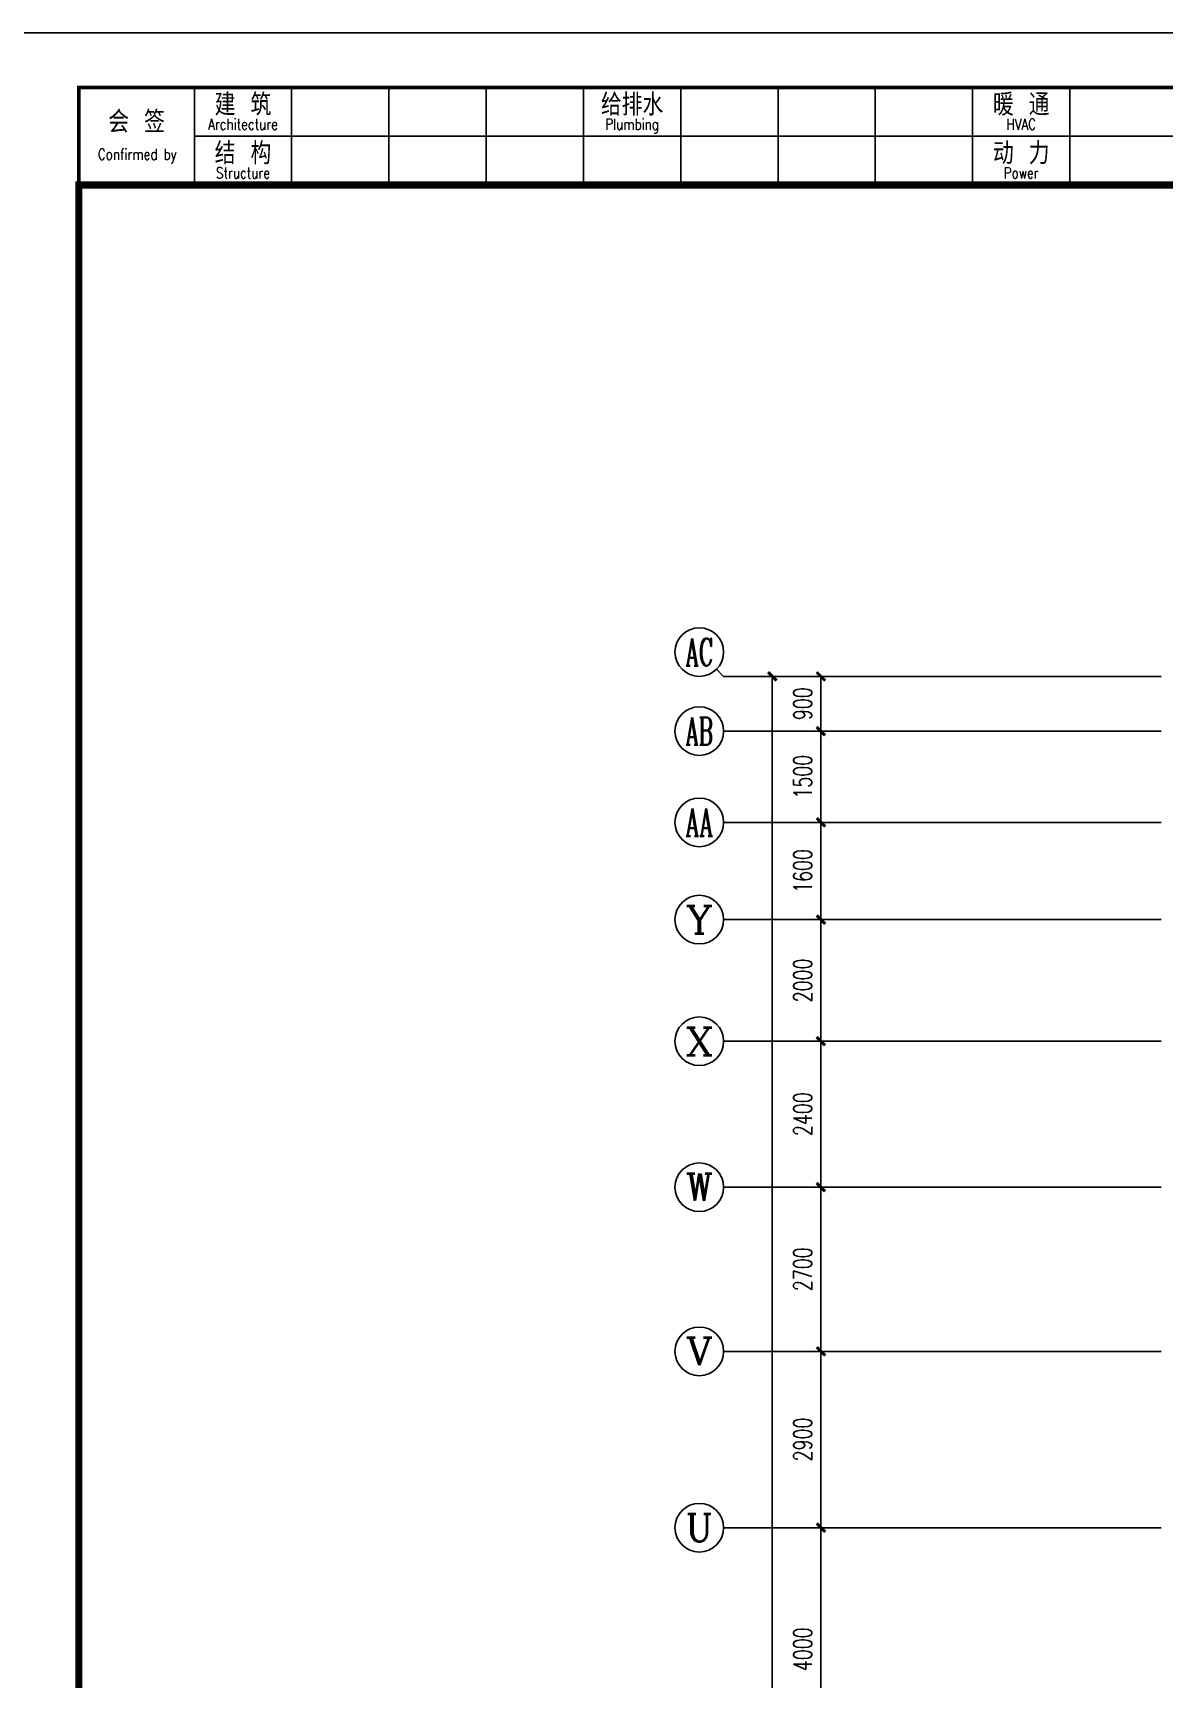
# Model space of a CAD drawing. Extents: x 190999 to 834799, y -200814 to 215286.
# Drawn here: x 750944 to 769549, y 128814 to 155886 of the extents above; entities that cross this region are included whole.
import ezdxf
from ezdxf.enums import TextEntityAlignment as Align

# ---------------------------------------------------------------- set-up
doc = ezdxf.new("R2010")
doc.units = 0
doc.header["$LTSCALE"] = 1000
doc.header["$MEASUREMENT"] = 0
for name, color, linetype in [('AXIS', 3, 'Continuous'), ('AXIS_TEXT', 7, 'Continuous'), ('图框', 189, 'Continuous')]:
    doc.layers.add(name, color=color, linetype=linetype)
doc.styles.add('_TCH_AXIS', font='COMPLEX', dxfattribs={"bigfont": 'GBCBIG'})
doc.styles.add('COMPLEX', font='COMPLEX')
doc.styles.add('DIM_FONT', font='SIMPLEX', dxfattribs={"width": 0.7, "bigfont": 'GBCBIG'})
doc.styles.add('TKZ2_tjkts.shx', font='tjromant.shx', dxfattribs={"bigfont": 'tjkts.shx'})
doc.dimstyles.new('DIMN', dxfattribs={"dimtxt": 300, "dimasz": 100, "dimexe": 250, "dimexo": 300, "dimgap": 150, "dimtad": 1, "dimdec": 0, "dimzin": 0, "dimdsep": 46, "dimtxsty": 'DIM_FONT', "dimblk": 'ARCHTICK', "dimcen": 0.09, "dimclrt": 7, "dimazin": 2, "dimtfac": 1, "dimtdec": 0, "dimtix": 1, "dimtmove": 2, "dimatfit": 3, "dimfxl": 0, "dimtolj": 1, "dimtzin": 0, "dimarcsym": 0})

# ---------------------------------------------------------------- blocks, each defined once
blk = doc.blocks.new('TJAD_TK_A0')
at = {"layer": '图框'}
for p, q in [((973, -441.7), (973, 399.3)), ((990, -412.7), (990, -156.7)), ((982, -268.7), (998, -268.7)), ((982, -284.7), (998, -284.7)), ((982, -300.7), (998, -300.7)), ((982, -316.7), (998, -316.7)), ((982, -332.7), (998, -332.7)), ((982, -348.7), (998, -348.7)), ((982, -364.7), (998, -364.7)), ((982, -380.7), (998, -380.7)), ((982, -396.7), (998, -396.7)), ((990, -396.7), (990, -412.7)), ((982, -412.7), (998, -412.7))]:
    blk.add_line(p, q, dxfattribs=at)
at = {"layer": '图框', "const_width": 1.2}
blk.add_lwpolyline([(2152, -431.7), (2152, 389.3), (998, 389.3), (998, -431.7)], close=True, dxfattribs=at)
at = {"layer": '图框', "const_width": 0.6}
blk.add_lwpolyline([(998, -431.7), (982, -431.7), (982, -156.7), (998, -156.7)], dxfattribs=at)
at = {"layer": '图框', "style": 'TKZ2_tjkts.shx'}
for s, p in [('暖 通', (984.79, -276.7)), ('动 力', (992.79, -276.7)), ('给排水', (984.79, -340.7)), ('建 筑', (984.79, -404.7)), ('结 构', (992.79, -404.7)), ('会 签', (987.62, -422.2))]:
    blk.add_text(s, height=3.6, rotation=90, dxfattribs=at).set_placement(p, align=Align.MIDDLE_CENTER)
at = {"layer": '图框', "style": 'TKZ2_tjkts.shx', "width": 0.8}
for s, p in [('HVAC', (988.02, -276.7)), ('Power', (996.02, -276.7)), ('Plumbing', (988.02, -340.7)), ('Architecture', (988.02, -404.7)), ('Structure', (996.02, -404.7)), ('Confirmed by', (992.95, -422.09))]:
    blk.add_text(s, height=1.8, rotation=90, dxfattribs=at).set_placement(p, align=Align.MIDDLE_CENTER)
blk = doc.blocks.new('_ArchTick')
at = {"const_width": 0.5}
blk.add_lwpolyline([(-0.7, -0.7), (0.7, 0.7)], dxfattribs=at)
blk = doc.blocks.new('*D596')
at = {"layer": 'AXIS', "color": 0, "lineweight": -2}
for p, q in [((764699, 131304), (763654, 131304)), ((763904, 127304), (763904, 131304)), ((764699, 127304), (763654, 127304))]:
    blk.add_line(p, q, dxfattribs=at)
at = {"layer": 'Defpoints', "color": 0}
for p in [(763904, 131304), (764999, 131304), (764999, 127304)]:
    blk.add_point(p, dxfattribs=at)
at = {"layer": 'AXIS', "color": 0, "lineweight": -2, "xscale": 100, "yscale": 100, "zscale": 100}
for p, rotation in [((763904, 131304), 90), ((763904, 127304), 270)]:
    blk.add_blockref('_ArchTick', p, dxfattribs=dict(at, rotation=rotation))
at = {"layer": 'AXIS', "color": 7, "insert": (763604, 129304), "char_height": 300, "attachment_point": 5, "rotation": 90, "style": 'DIM_FONT'}
blk.add_mtext('\\A1;4000', dxfattribs=at)
blk = doc.blocks.new('*D597')
at = {"layer": 'AXIS', "color": 0, "lineweight": -2}
for p, q in [((764699, 134204), (763654, 134204)), ((763904, 131304), (763904, 134204)), ((764699, 131304), (763654, 131304))]:
    blk.add_line(p, q, dxfattribs=at)
at = {"layer": 'Defpoints', "color": 0}
for p in [(763904, 134204), (764999, 134204), (764999, 131304)]:
    blk.add_point(p, dxfattribs=at)
at = {"layer": 'AXIS', "color": 0, "lineweight": -2, "xscale": 100, "yscale": 100, "zscale": 100}
for p, rotation in [((763904, 134204), 90), ((763904, 131304), 270)]:
    blk.add_blockref('_ArchTick', p, dxfattribs=dict(at, rotation=rotation))
at = {"layer": 'AXIS', "color": 7, "insert": (763604, 132754), "char_height": 300, "attachment_point": 5, "rotation": 90, "style": 'DIM_FONT'}
blk.add_mtext('\\A1;2900', dxfattribs=at)
blk = doc.blocks.new('*D598')
at = {"layer": 'AXIS', "color": 0, "lineweight": -2}
for p, q in [((764699, 136904), (763654, 136904)), ((763904, 134204), (763904, 136904)), ((764699, 134204), (763654, 134204))]:
    blk.add_line(p, q, dxfattribs=at)
at = {"layer": 'Defpoints', "color": 0}
for p in [(763904, 136904), (764999, 136904), (764999, 134204)]:
    blk.add_point(p, dxfattribs=at)
at = {"layer": 'AXIS', "color": 0, "lineweight": -2, "xscale": 100, "yscale": 100, "zscale": 100}
for p, rotation in [((763904, 136904), 90), ((763904, 134204), 270)]:
    blk.add_blockref('_ArchTick', p, dxfattribs=dict(at, rotation=rotation))
at = {"layer": 'AXIS', "color": 7, "insert": (763604, 135554), "char_height": 300, "attachment_point": 5, "rotation": 90, "style": 'DIM_FONT'}
blk.add_mtext('\\A1;2700', dxfattribs=at)
blk = doc.blocks.new('*D599')
at = {"layer": 'AXIS', "color": 0, "lineweight": -2}
for p, q in [((764699, 139304), (763654, 139304)), ((763904, 136904), (763904, 139304)), ((764699, 136904), (763654, 136904))]:
    blk.add_line(p, q, dxfattribs=at)
at = {"layer": 'Defpoints', "color": 0}
for p in [(763904, 139304), (764999, 139304), (764999, 136904)]:
    blk.add_point(p, dxfattribs=at)
at = {"layer": 'AXIS', "color": 0, "lineweight": -2, "xscale": 100, "yscale": 100, "zscale": 100}
for p, rotation in [((763904, 139304), 90), ((763904, 136904), 270)]:
    blk.add_blockref('_ArchTick', p, dxfattribs=dict(at, rotation=rotation))
at = {"layer": 'AXIS', "color": 7, "insert": (763604, 138104), "char_height": 300, "attachment_point": 5, "rotation": 90, "style": 'DIM_FONT'}
blk.add_mtext('\\A1;2400', dxfattribs=at)
blk = doc.blocks.new('*D600')
at = {"layer": 'AXIS', "color": 0, "lineweight": -2}
for p, q in [((764699, 141304), (763654, 141304)), ((763904, 139304), (763904, 141304)), ((764699, 139304), (763654, 139304))]:
    blk.add_line(p, q, dxfattribs=at)
at = {"layer": 'Defpoints', "color": 0}
for p in [(763904, 141304), (764999, 141304), (764999, 139304)]:
    blk.add_point(p, dxfattribs=at)
at = {"layer": 'AXIS', "color": 0, "lineweight": -2, "xscale": 100, "yscale": 100, "zscale": 100}
for p, rotation in [((763904, 141304), 90), ((763904, 139304), 270)]:
    blk.add_blockref('_ArchTick', p, dxfattribs=dict(at, rotation=rotation))
at = {"layer": 'AXIS', "color": 7, "insert": (763604, 140304), "char_height": 300, "attachment_point": 5, "rotation": 90, "style": 'DIM_FONT'}
blk.add_mtext('\\A1;2000', dxfattribs=at)
blk = doc.blocks.new('*D601')
at = {"layer": 'AXIS', "color": 0, "lineweight": -2}
for p, q in [((764699, 142904), (763654, 142904)), ((763904, 141304), (763904, 142904)), ((764699, 141304), (763654, 141304))]:
    blk.add_line(p, q, dxfattribs=at)
at = {"layer": 'Defpoints', "color": 0}
for p in [(763904, 142904), (764999, 142904), (764999, 141304)]:
    blk.add_point(p, dxfattribs=at)
at = {"layer": 'AXIS', "color": 0, "lineweight": -2, "xscale": 100, "yscale": 100, "zscale": 100}
for p, rotation in [((763904, 142904), 90), ((763904, 141304), 270)]:
    blk.add_blockref('_ArchTick', p, dxfattribs=dict(at, rotation=rotation))
at = {"layer": 'AXIS', "color": 7, "insert": (763604, 142104), "char_height": 300, "attachment_point": 5, "rotation": 90, "style": 'DIM_FONT'}
blk.add_mtext('\\A1;1600', dxfattribs=at)
blk = doc.blocks.new('*D602')
at = {"layer": 'AXIS', "color": 0, "lineweight": -2}
for p, q in [((764699, 144404), (763654, 144404)), ((763904, 142904), (763904, 144404)), ((764699, 142904), (763654, 142904))]:
    blk.add_line(p, q, dxfattribs=at)
at = {"layer": 'Defpoints', "color": 0}
for p in [(763904, 144404), (764999, 144404), (764999, 142904)]:
    blk.add_point(p, dxfattribs=at)
at = {"layer": 'AXIS', "color": 0, "lineweight": -2, "xscale": 100, "yscale": 100, "zscale": 100}
for p, rotation in [((763904, 144404), 90), ((763904, 142904), 270)]:
    blk.add_blockref('_ArchTick', p, dxfattribs=dict(at, rotation=rotation))
at = {"layer": 'AXIS', "color": 7, "insert": (763604, 143654), "char_height": 300, "attachment_point": 5, "rotation": 90, "style": 'DIM_FONT'}
blk.add_mtext('\\A1;1500', dxfattribs=at)
blk = doc.blocks.new('*D603')
at = {"layer": 'AXIS', "color": 0, "lineweight": -2}
for p, q in [((764699, 145304), (763654, 145304)), ((763904, 144404), (763904, 145304)), ((764699, 144404), (763654, 144404))]:
    blk.add_line(p, q, dxfattribs=at)
at = {"layer": 'Defpoints', "color": 0}
for p in [(763904, 145304), (764999, 145304), (764999, 144404)]:
    blk.add_point(p, dxfattribs=at)
at = {"layer": 'AXIS', "color": 0, "lineweight": -2, "xscale": 100, "yscale": 100, "zscale": 100}
for p, rotation in [((763904, 145304), 90), ((763904, 144404), 270)]:
    blk.add_blockref('_ArchTick', p, dxfattribs=dict(at, rotation=rotation))
at = {"layer": 'AXIS', "color": 7, "insert": (763604, 144854), "char_height": 300, "attachment_point": 5, "rotation": 90, "style": 'DIM_FONT'}
blk.add_mtext('\\A1;900', dxfattribs=at)
blk = doc.blocks.new('*D604')
at = {"layer": 'AXIS', "color": 0, "lineweight": -2}
for p, q in [((764699, 145304), (762854, 145304)), ((763104, 57304), (763104, 145304)), ((764699, 57304), (762854, 57304))]:
    blk.add_line(p, q, dxfattribs=at)
at = {"layer": 'Defpoints', "color": 0}
for p in [(763104, 145304), (764999, 145304), (764999, 57304)]:
    blk.add_point(p, dxfattribs=at)
at = {"layer": 'AXIS', "color": 0, "lineweight": -2, "xscale": 100, "yscale": 100, "zscale": 100}
for p, rotation in [((763104, 145304), 90), ((763104, 57304), 270)]:
    blk.add_blockref('_ArchTick', p, dxfattribs=dict(at, rotation=rotation))
at = {"layer": 'AXIS', "color": 7, "insert": (762804, 101304), "char_height": 300, "attachment_point": 5, "rotation": 90, "style": 'DIM_FONT'}
blk.add_mtext('\\A1;88000', dxfattribs=at)
blk = doc.blocks.new('_AXISO')
blk.add_circle((0, 0), 0.5)
at = {"layer": 'AXIS_TEXT', "style": 'COMPLEX', "width": 1.041667}
blk.add_attdef('A', text='', height=0.56, dxfattribs=at).set_placement((-0.25, -0.28), (0.25, -0.28), align=Align.FIT)

msp = doc.modelspace()

# ---------------------------------------------------------------- linework, layer by layer
at = {"layer": 'AXIS'}
for p, q in [((762186.9, 145420.9), (762304.1, 145303.7)), ((769498.5, 145303.7), (762304.1, 145303.7)), ((769498.5, 144403.7), (762304.1, 144403.7)), ((769498.5, 142903.7), (762304.1, 142903.7)), ((769498.5, 141303.7), (762304.1, 141303.7)), ((769498.5, 139303.7), (762304.1, 139303.7)), ((769498.5, 136903.7), (762304.1, 136903.7)), ((769498.5, 134203.7), (762304.1, 134203.7)), ((769498.5, 131303.7), (762304.1, 131303.7))]:
    msp.add_line(p, q, dxfattribs=at)

# ---------------------------------------------------------------- block references
ref = msp.add_blockref('_AXISO', (761904.1, 145703.7), dxfattribs=dict(at, xscale=800, yscale=800, zscale=800))
ref.add_attrib('A', 'AC', dxfattribs={"layer": 'AXIS_TEXT', "height": 452.55, "style": '_TCH_AXIS', "width": 0.583333}).set_placement((761677.8, 145477.4), (762130.4, 145477.4), align=Align.FIT)
ref = msp.add_blockref('_AXISO', (761904.1, 144403.7), dxfattribs=dict(at, xscale=800, yscale=800, zscale=800))
ref.add_attrib('A', 'AB', dxfattribs={"layer": 'AXIS_TEXT', "height": 452.55, "style": '_TCH_AXIS', "width": 0.552632}).set_placement((761677.8, 144177.4), (762130.4, 144177.4), align=Align.FIT)
ref = msp.add_blockref('_AXISO', (761904.1, 142903.7), dxfattribs=dict(at, xscale=800, yscale=800, zscale=800))
ref.add_attrib('A', 'AA', dxfattribs={"layer": 'AXIS_TEXT', "height": 452.55, "style": '_TCH_AXIS', "width": 0.538462}).set_placement((761677.8, 142677.4), (762130.4, 142677.4), align=Align.FIT)
ref = msp.add_blockref('_AXISO', (761904.1, 141303.7), dxfattribs=dict(at, xscale=800, yscale=800, zscale=800))
ref.add_attrib('A', 'Y', dxfattribs={"layer": 'AXIS_TEXT', "height": 452.5, "style": '_TCH_AXIS', "width": 1.105263}).set_placement((761677.8, 141077.4), (762130.4, 141077.4), align=Align.FIT)
ref = msp.add_blockref('_AXISO', (761904.1, 139303.7), dxfattribs=dict(at, xscale=800, yscale=800, zscale=800))
ref.add_attrib('A', 'X', dxfattribs={"layer": 'AXIS_TEXT', "height": 452.5, "style": '_TCH_AXIS', "width": 1.166667}).set_placement((761677.8, 139077.4), (762130.4, 139077.4), align=Align.FIT)
ref = msp.add_blockref('_AXISO', (761904.1, 136903.7), dxfattribs=dict(at, xscale=800, yscale=800, zscale=800))
ref.add_attrib('A', 'W', dxfattribs={"layer": 'AXIS_TEXT', "height": 452.5, "style": '_TCH_AXIS', "width": 0.954545}).set_placement((761677.8, 136677.4), (762130.4, 136677.4), align=Align.FIT)
ref = msp.add_blockref('_AXISO', (761904.1, 134203.7), dxfattribs=dict(at, xscale=800, yscale=800, zscale=800))
ref.add_attrib('A', 'V', dxfattribs={"layer": 'AXIS_TEXT', "height": 452.5, "style": '_TCH_AXIS', "width": 1.166667}).set_placement((761677.8, 133977.4), (762130.4, 133977.4), align=Align.FIT)
ref = msp.add_blockref('_AXISO', (761904.1, 131303.7), dxfattribs=dict(at, xscale=800, yscale=800, zscale=800))
ref.add_attrib('A', 'U', dxfattribs={"layer": 'AXIS_TEXT', "height": 452.5, "style": '_TCH_AXIS', "width": 1.05}).set_placement((761677.8, 131077.4), (762130.4, 131077.4), align=Align.FIT)
at = {"layer": '图框', "xscale": 100, "yscale": 100, "zscale": 100, "rotation": 270}
msp.add_blockref('TJAD_TK_A0', (794868.8, 253186.5), dxfattribs=at)

# ---------------------------------------------------------------- dimensions: what is measured, and where the dimension line sits
at = {"layer": 'AXIS'}
for p1, p2, distance, picture, middle in [((764998.5, 57303.7), (764998.5, 145303.7), 1894.4, '*D604', (762804.1, 101303.7)), ((764998.5, 144403.7), (764998.5, 145303.7), 1094.4, '*D603', (763604.1, 144853.7)), ((764998.5, 142903.7), (764998.5, 144403.7), 1094.4, '*D602', (763604.1, 143653.7)), ((764998.5, 141303.7), (764998.5, 142903.7), 1094.4, '*D601', (763604.1, 142103.7)), ((764998.5, 139303.7), (764998.5, 141303.7), 1094.4, '*D600', (763604.1, 140303.7)), ((764998.5, 136903.7), (764998.5, 139303.7), 1094.4, '*D599', (763604.1, 138103.7)), ((764998.5, 134203.7), (764998.5, 136903.7), 1094.4, '*D598', (763604.1, 135553.7)), ((764998.5, 131303.7), (764998.5, 134203.7), 1094.4, '*D597', (763604.1, 132753.7)), ((764998.5, 127303.7), (764998.5, 131303.7), 1094.4, '*D596', (763604.1, 129303.7))]:
    dim = msp.add_aligned_dim(p1=p1, p2=p2, distance=distance, dimstyle='DIMN', dxfattribs=at)
    dim.commit()
    dim.dimension.update_dxf_attribs({"geometry": picture, "text_midpoint": middle})

doc.saveas('drawing.dxf')
